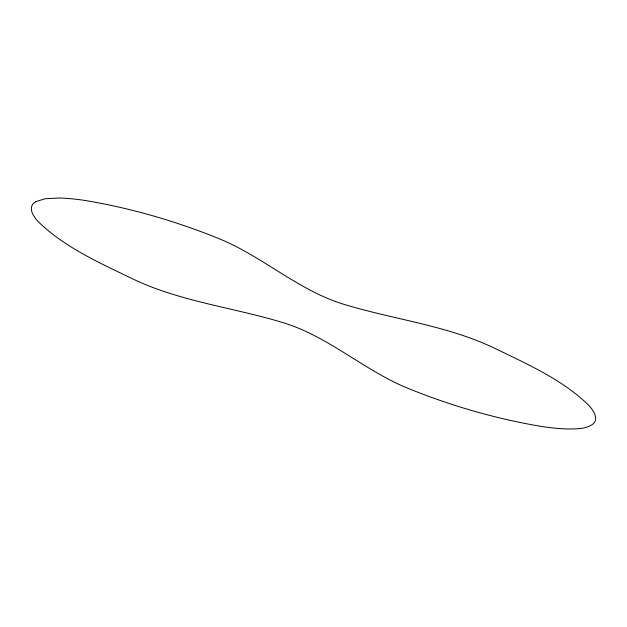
<?xml version="1.0" encoding="UTF-8"?>
<svg xmlns="http://www.w3.org/2000/svg" width="627" height="627" viewBox="0 0 627 627"><rect width="100%" height="100%" fill="white"/><g stroke="black" fill="none" stroke-linecap="round" stroke-linejoin="round"><path stroke-width="0.94" d="M35.81 201.667L33.858 203.085A183.703 35.684 20.3 0 0 38.286 221.739C64.706 247.422 99.215 262.666 131.96 278.545C179.573 301.501 232.617 307.348 282.699 322.552C328.791 336.433 364.53 370.902 408.835 388.669C451.973 406.131 497.07 419.142 543.006 426.697A181.321 35.222 20.3 0 0 568.133 428.993C576.542 428.821 586.08 429.276 593.142 423.915A183.703 35.684 20.3 0 0 588.714 405.261C562.294 379.578 527.785 364.334 495.04 348.455C447.427 325.499 394.383 319.652 344.301 304.448C298.209 290.567 262.47 256.098 218.165 238.331C175.027 220.869 129.93 207.858 83.994 200.303A181.321 35.222 20.3 0 0 58.867 198.007L44.932 198.767L35.81 201.667"/></g></svg>
